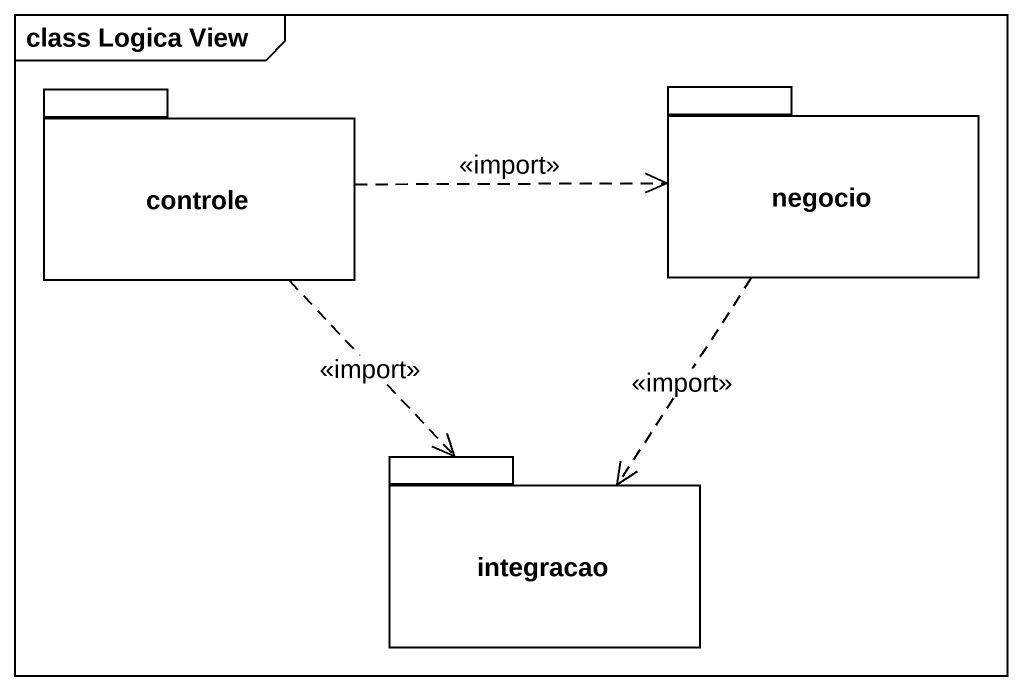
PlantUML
@startuml
mainframe class Logica View
package controle {
}
package negocio {
}
package integracao {
}
controle .right.> negocio : <<import>>
controle ..> integracao : <<import>>
negocio ..> integracao : <<import>>
@enduml
